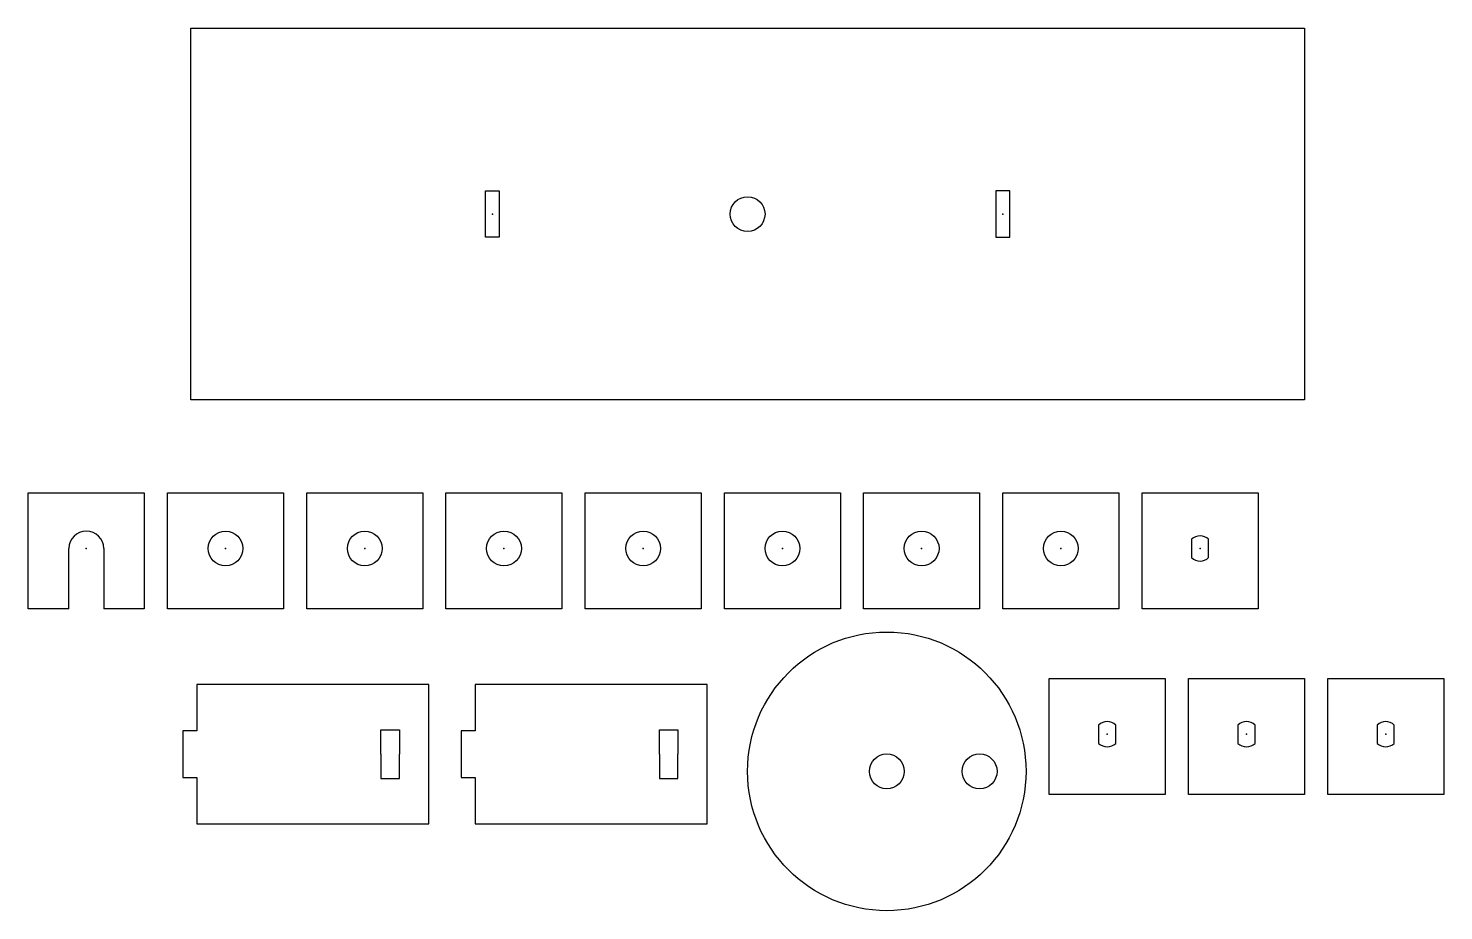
# Model space of a CAD drawing. Header units: millimetres. Extents: x -145 to 160, y -290 to -100.
import ezdxf

# ---------------------------------------------------------------- set-up
doc = ezdxf.new("R2010")
doc.units = ezdxf.units.MM
doc.layers.get('0').update_dxf_attribs({"linetype": 'CONTINUOUS'})

msp = doc.modelspace()

# ---------------------------------------------------------------- linework, layer by layer
for p, q in [((-145, -225), (-145, -200)), ((-145, -200), (-120, -200)), ((-120, -200), (-120, -225)), ((-136.25, -225), (-136.25, -212)), ((-128.75, -212), (-128.75, -225)), ((-136.25, -225), (-145, -225)), ((-120, -225), (-128.75, -225)), ((-69, -256.3), (-69, -251.05)), ((-69, -251.05), (-65, -251.05)), ((-65, -251.05), (-65, -256.3)), ((-9, -256.3), (-9, -251.05)), ((-9, -251.05), (-5, -251.05)), ((-5, -251.05), (-5, -256.3)), ((-69, -256.3), (-69, -261.55)), ((-65, -261.55), (-65, -256.3)), ((-9, -256.3), (-9, -261.55)), ((-5, -261.55), (-5, -256.3)), ((-69, -261.55), (-65, -261.55)), ((-9, -261.55), (-5, -261.55))]:
    msp.add_line(p, q)
for points in [[(-110, -100), (130, -100), (130, -180), (-110, -180)], [(-46.5, -135), (-43.5, -135), (-43.5, -145), (-46.5, -145)], [(66.5, -145), (66.5, -135), (63.5, -135), (63.5, -145)], [(-115, -200), (-90, -200), (-90, -225), (-115, -225)], [(-85, -225), (-85, -200), (-60, -200), (-60, -225)], [(-30, -200), (-30, -225), (-55, -225), (-55, -200)], [(0, -200), (0, -225), (-25, -225), (-25, -200)], [(5, -200), (30, -200), (30, -225), (5, -225)], [(60, -200), (60, -225), (35, -225), (35, -200)], [(65, -200), (90, -200), (90, -225), (65, -225)], [(95, -200), (120, -200), (120, -225), (95, -225)], [(100, -240), (100, -265), (75, -265), (75, -240)], [(105, -265), (105, -240), (130, -240), (130, -265)], [(160, -265), (135, -265), (135, -240), (160, -240)], [(-108.7, -241.3), (-108.7, -251.3), (-111.7, -251.3), (-111.7, -261.3), (-108.7, -261.3), (-108.7, -271.3), (-58.7, -271.3), (-58.7, -241.3)], [(-48.7, -271.3), (1.3, -271.3), (1.3, -241.3), (-48.7, -241.3), (-48.7, -251.3), (-51.7, -251.3), (-51.7, -261.3), (-48.7, -261.3)]]:
    msp.add_lwpolyline(points, close=True)
for points in [[(105.65, -210.03), (105.65, -213.97, 0.396435), (109.35, -213.97), (109.35, -210.03, 0.396435)], [(85.65, -253.97, 0.396435), (89.35, -253.97), (89.35, -250.03, 0.396435), (85.65, -250.03)], [(119.35, -253.97), (119.35, -250.03, 0.396435), (115.65, -250.03), (115.65, -253.97, 0.396435)], [(145.65, -250.03), (145.65, -253.97, 0.396435), (149.35, -253.97), (149.35, -250.03, 0.396435)]]:
    msp.add_lwpolyline(points, format="xyb", close=True)
for centre, radius in [((10, -140), 3.75), ((-102.5, -212), 3.75), ((-72.5, -212), 3.75), ((-42.5, -212), 3.75), ((-12.5, -212), 3.75), ((17.5, -212), 3.75), ((47.5, -212), 3.75), ((77.5, -212), 3.75), ((40, -260), 30), ((40, -260), 3.75), ((60, -260), 3.75)]:
    msp.add_circle(centre, radius)
msp.add_arc((-132.5, -212), 3.75, 0, 180)
for p in [(-45, -140), (65, -140), (-132.5, -212), (-102.5, -212), (-72.5, -212), (-42.5, -212), (-12.5, -212), (17.5, -212), (47.5, -212), (77.5, -212), (107.5, -212), (87.5, -252), (117.5, -252), (147.5, -252)]:
    msp.add_point(p)

doc.saveas('drawing.dxf')
